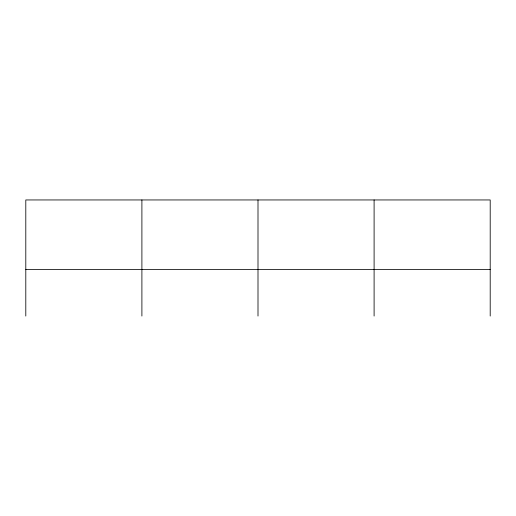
<?xml version="1.0" encoding="UTF-8"?>
<svg xmlns="http://www.w3.org/2000/svg" width="516" height="516" viewBox="0 0 516 516"><rect width="100%" height="100%" fill="white"/><g stroke="black" fill="none" stroke-linecap="round" stroke-linejoin="round"><path stroke-width="0.77" d="M25.8 269.61L490.2 269.61M490.2 316.05L490.2 199.95L25.8 199.95L25.8 316.05M374.1 199.95L374.1 316.05M258 199.95L258 316.05M141.9 199.95L141.9 316.05"/></g></svg>
